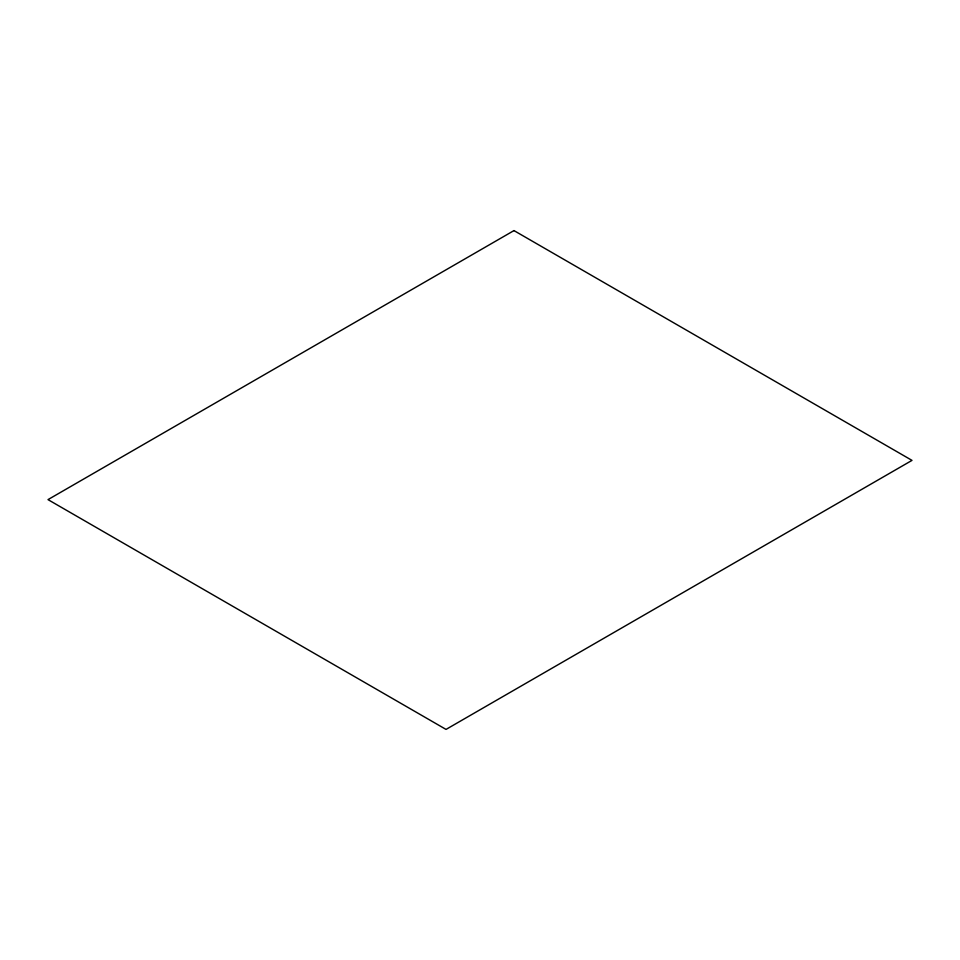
<?xml version="1.0" encoding="UTF-8"?>
<svg xmlns="http://www.w3.org/2000/svg" width="960" height="960" viewBox="0 0 960 960"><rect width="100%" height="100%" fill="white"/><g stroke="black" fill="none" stroke-linecap="round" stroke-linejoin="round"><path stroke-width="1.44" d="M513.972 230.592L48 499.62L446.028 729.408L912 460.38L513.972 230.592"/></g></svg>
